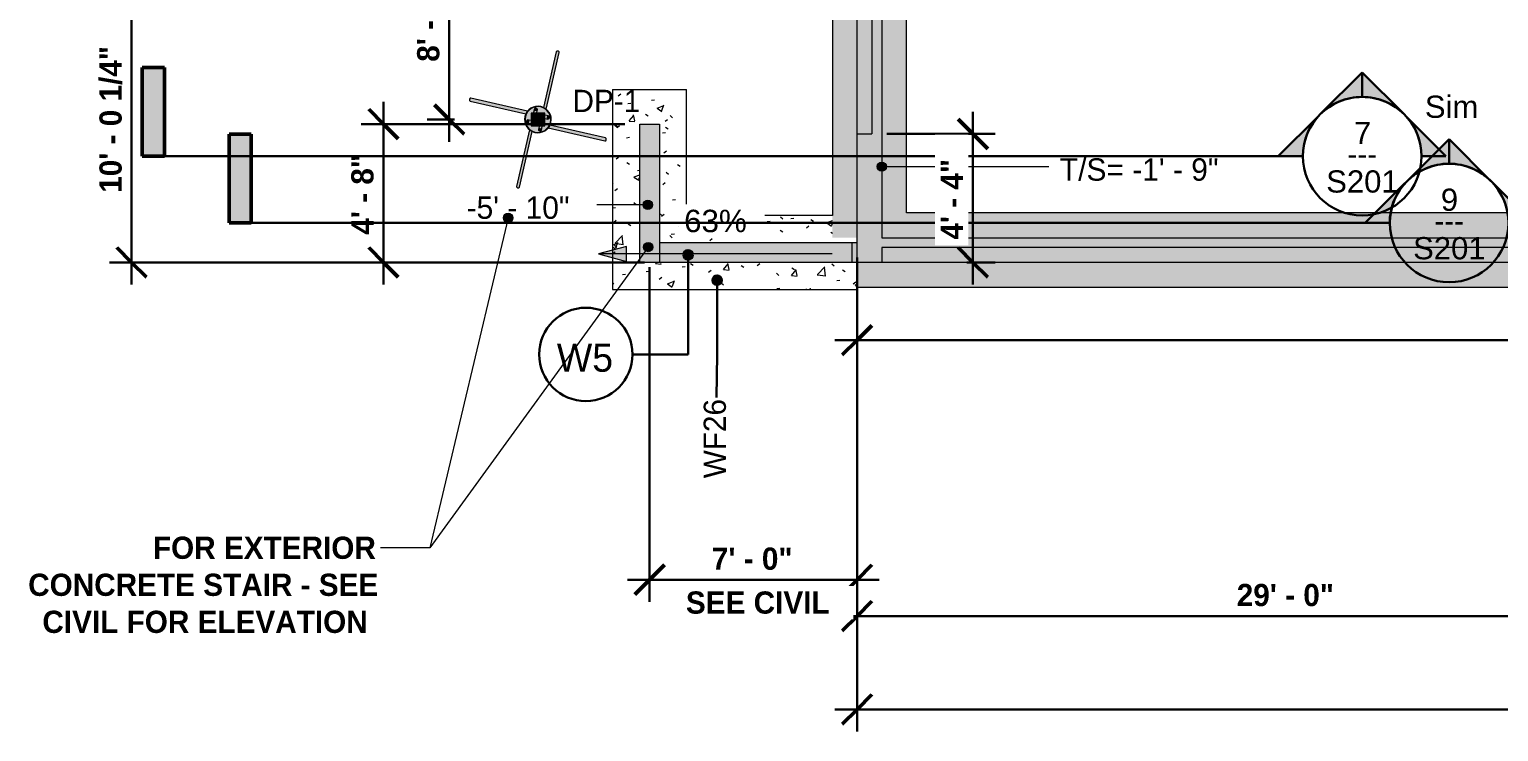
# Model space of a CAD drawing. Header units: inches. Extents: x -4164 to -1564, y 141 to 12367.
# Drawn here: x -4164 to -3570, y 9701 to 9986 of the extents above; entities that cross this region are included whole.
import ezdxf

# ---------------------------------------------------------------- set-up
doc = ezdxf.new("R2010")
doc.units = ezdxf.units.IN
doc.header["$MEASUREMENT"] = 0
for name, color, linetype, lineweight in [('A-ANNO-DIMS', 211, 'Continuous', 9), ('A-ANNO-DIMS-96', 211, 'Continuous', 9), ('A-WALL', 113, 'Continuous', 13), ('A-WALL-IDEN', 211, 'Continuous', 30), ('G-ANNO-DIMS', 111, 'Continuous', 9), ('G-ANNO-SYMB', 111, 'Continuous', 30), ('G-ANNO-TEXT', 231, 'Continuous', 9), ('S-FNDN', 32, 'Continuous', 13), ('S-FNDN-IDEN', 2, 'Continuous', 30)]:
    doc.layers.add(name, color=color, linetype=linetype, lineweight=lineweight)
doc.styles.add('Arial_3', font='arial.ttf', dxfattribs={"height": 9})
doc.styles.add('Arial_4', font='arial.ttf', dxfattribs={"height": 9.070866})
doc.styles.add('Century Gothic', font='', dxfattribs={"height": 9})
doc.styles.add('Century Gothic_1', font='', dxfattribs={"height": 9.070866})
doc.styles.add('Century Gothic_2', font='', dxfattribs={"height": 11.338583})
doc.styles.add('Century Gothic_B', font='', dxfattribs={"height": 9})
doc.styles.get('Century Gothic').set_extended_font_data('Century Gothic')
doc.styles.get('Century Gothic_1').set_extended_font_data('Century Gothic')
doc.styles.get('Century Gothic_2').set_extended_font_data('Century Gothic')
doc.styles.get('Century Gothic_B').set_extended_font_data('Century Gothic', bold=True)
doc.dimstyles.new('OD__1_16__Tol__', dxfattribs={"dimscale": 12, "dimtxt": 9.397514, "dimasz": 1, "dimexe": 0.75, "dimexo": 0.5, "dimgap": 0.125, "dimtad": 1, "dimdec": 4, "dimrnd": 0.0625, "dimzin": 3, "dimdsep": 46, "dimlunit": 4, "dimtxsty": 'Century Gothic_B', "dimblk1": 'OBLIQUE', "dimblk2": 'OBLIQUE', "dimsah": 1, "dimcen": 0.09, "dimdle": 0.75, "dimazin": 0, "dimtfac": 1, "dimtdec": 4, "dimtix": 1, "dimtmove": 0, "dimatfit": 3, "dimfxl": 1, "dimtvp": 1, "dimtfill": 1, "dimfrac": 2, "dimtolj": 1, "dimtzin": 0, "dimlwd": 30, "dimlwe": 30, "dimarcsym": 2})
doc.dimstyles.new('OD__1_4__Tol__', dxfattribs={"dimscale": 12, "dimtxt": 9.397514, "dimasz": 1, "dimexe": 0.75, "dimexo": 0.5, "dimgap": 0.125, "dimtad": 1, "dimrnd": 0.25, "dimzin": 1, "dimdsep": 46, "dimlunit": 4, "dimtxsty": 'Century Gothic_B', "dimblk1": 'OBLIQUE', "dimblk2": 'OBLIQUE', "dimsah": 1, "dimcen": 0.09, "dimdle": 0.75, "dimazin": 0, "dimtfac": 1, "dimtdec": 4, "dimtix": 1, "dimtmove": 0, "dimatfit": 3, "dimfxl": 1, "dimtvp": 1, "dimtfill": 1, "dimfrac": 2, "dimtolj": 1, "dimtzin": 0, "dimlwd": 30, "dimlwe": 30, "dimarcsym": 2})
pattern_1 = [(50, (0, 0), (27.5427, -2.40992), [2.88, -31.68]), (355, (0, 0), (-5.327844, 28.884266), [2.304, -25.344]), (100.451, (2.295, -0.2), (22.215316, 26.47393), [2.448, -26.924]), (46.184, (0, 7.68), (40.98187, -6.35642), [4.32, -47.52]), (96.636, (3.415, 7.15), (35.89075, 37.40619), [3.671, -40.386]), (351.184, (0, 7.68), (35.89097, 37.40622), [3.456, -38.016]), (21, (3.84, 5.76), (22.921036, -15.46073), [2.88, -31.68]), (326, (3.84, 5.76), (9.34353, 27.84574), [2.304, -25.344]), (71.451, (5.75, 4.472), (32.26477, 12.38442), [2.448, -26.924]), (37.5, (0, 0), (0.466855, 12.782707), [1.267, -23.77, 1.267, -24.461, -25.44]), (37.5, (0, 0), (0.466855, 12.782707), [-50.765, 1.267, -24.173]), (7.5, (0, 0), (10.10159, 15.14509), [1.267, -13.402, 1.267, -23.194, -9.696]), (7.5, (0, 0), (10.10159, 15.14509), [-39.13, 1.267, -8.429]), (327.5, (-8.563, 0), (20.499161, -0.86578), [1.267, -8.333, 1.267, -28.685, -39.744]), (327.5, (-8.563, 0), (20.499161, -0.86578), [-39.552, 1.267, -38.477]), (317.5, (-12.403, 0), (22.39478, 3.844288), [1.267, -11.213, 1.267, -18.624, -28.224]), (317.5, (-12.403, 0), (22.39478, 3.844288), [-32.371, 1.267, -26.957])]

# ---------------------------------------------------------------- blocks, each defined once
blk = doc.blocks.new('316600 - Special Foundations - Diamond Pier - Generic - 316600 - Special Foundations - Diamond Pier - Generic-V31-FOUNDATION PLAN')
at = {"layer": 'S-FNDN', "lineweight": 9}
h = blk.add_hatch(color=9, dxfattribs=at)
h.paths.add_polyline_path([(0.2, -4.04), (0.34, -3.82), (0.6, -3.7), (0.92, -3.71), (1.09, -2.99), (0.75, -3.05), (0.48, -3.22), (0.34, -3.45), (0.23, -3.92)], flags=0)
h.paths.add_polyline_path([(2.83, 4.55), (8.18, 27.69), (7.84, 27.69), (7.6, 27.58), (7.46, 27.36), (2.28, 4.86), (2.72, 4.61)], flags=0)
h = blk.add_hatch(color=9, dxfattribs=at)
h.paths.add_polyline_path([(1.42, -4.32), (1.63, -3.32), (1.52, -3.12), (1.4, -3.04), (1.09, -2.99), (0.92, -3.71), (1.21, -3.84), (1.39, -4.07), (1.43, -4.19)], flags=0)
h.paths.add_polyline_path([(3.39, 4.19), (8.69, 27.21), (8.58, 27.45), (8.33, 27.64), (8.18, 27.69), (2.83, 4.55), (3.38, 4.2)], flags=0)
h = blk.add_hatch(color=9, dxfattribs=at)
h.paths.add_polyline_path([(3.71, 0.92), (3.84, 1.21), (4.07, 1.39), (4.32, 1.42), (3.3, 1.63), (3.18, 1.59), (3.04, 1.42), (2.99, 1.25), (3.01, 1.08), (3.69, 0.93)], flags=0)
h.paths.add_polyline_path([(-4.57, 2.84), (-4.15, 3.38), (-27.21, 8.69), (-27.45, 8.58), (-27.64, 8.33), (-27.69, 8.18), (-4.71, 2.87)], flags=0)
h = blk.add_hatch(color=9, dxfattribs=at)
h.paths.add_polyline_path([(4.04, 0.2), (3.82, 0.34), (3.7, 0.6), (3.71, 0.92), (2.99, 1.09), (3.06, 0.75), (3.22, 0.48), (3.45, 0.34), (3.95, 0.22)], flags=0)
h.paths.add_polyline_path([(-4.87, 2.26), (-4.65, 2.73), (-4.57, 2.84), (-27.69, 8.18), (-27.69, 7.84), (-27.58, 7.6), (-27.36, 7.46), (-5.08, 2.31)], flags=0)
h = blk.add_hatch(color=9, dxfattribs=at)
h.paths.add_polyline_path([(-8.18, -27.69), (-2.83, -4.55), (-3.39, -4.19), (-8.69, -27.21), (-8.58, -27.45), (-8.33, -27.64)], flags=0)
h.paths.add_polyline_path([(-1.09, 2.99), (-0.92, 3.71), (-1.21, 3.84), (-1.39, 4.07), (-1.42, 4.32), (-1.63, 3.32), (-1.52, 3.12), (-1.4, 3.04), (-1.18, 2.99)], flags=0)
h = blk.add_hatch(color=9, dxfattribs=at)
h.paths.add_polyline_path([(-8.02, -27.71), (-7.72, -27.65), (-7.51, -27.48), (-7.43, -27.21), (-2.28, -4.86), (-2.83, -4.55), (-8.18, -27.69)], flags=0)
h.paths.add_polyline_path([(-1.09, 2.99), (-0.75, 3.05), (-0.48, 3.22), (-0.34, 3.45), (-0.25, 3.92), (-0.46, 3.75), (-0.76, 3.69), (-0.92, 3.71), (-1.07, 3.05)], flags=0)
for points in [[(-0.46, -5.39), (1.21, -5.25), (2.53, -4.78), (3.86, -3.76), (4.76, -2.52), (5.23, -1.21), (5.06, -1.21), (4.47, -2.65), (3.51, -3.82), (2.44, -4.61), (0.92, -5.11), (-0.46, -5.19), (-1.88, -4.86), (-3.27, -4.04), (-4.21, -3.07), (-4.91, -1.76), (-5.2, -0.25), (-5.08, 1.17), (-5.27, 1.21), (-5.38, -0.43), (-5.09, -1.84), (-4.32, -3.24), (-3.18, -4.36), (-1.88, -5.06), (-0.46, -5.39)], [(5.27, -1.22), (5.38, 0.43), (5.09, 1.84), (4.32, 3.24), (3.18, 4.36), (1.88, 5.06), (0.34, 5.38), (-1.21, 5.25), (-2.53, 4.78), (-3.77, 3.87), (-4.76, 2.52), (-5.23, 1.21), (-5.06, 1.21), (-4.47, 2.65), (-3.64, 3.73), (-2.44, 4.61), (-0.92, 5.11), (0.46, 5.19), (1.88, 4.86), (3.27, 4.04), (4.21, 3.07), (4.91, 1.76), (5.2, 0.3), (5.08, -1.17), (5.23, -1.21)], [(1.79, -2.62), (2.77, -2.59), (2.77, 2.62), (-2.77, 2.59), (-2.77, -2.62), (1.78, -2.62)], [(-0.76, 3.69), (-0.46, 3.75), (-0.25, 3.94), (-0.2, 4.04), (-0.25, 4.32), (-0.34, 4.43), (-0.62, 4.61), (-0.95, 4.65), (-1.21, 4.57), (-1.37, 4.43), (-1.42, 4.17), (-1.32, 3.95), (-0.96, 3.73), (-0.77, 3.69)], [(4.16, 0.2), (4.41, 0.31), (4.51, 0.42), (4.66, 0.82), (4.64, 0.97), (4.61, 1.17), (4.43, 1.37), (4.32, 1.42), (4.02, 1.37), (3.92, 1.28), (3.75, 1.01), (3.7, 0.69), (3.81, 0.36), (3.88, 0.3), (4.1, 0.2)], [(-4.19, -1.43), (-3.95, -1.32), (-3.75, -1.03), (-3.69, -0.76), (-3.75, -0.46), (-3.97, -0.23), (-4.04, -0.2), (-4.32, -0.25), (-4.43, -0.34), (-4.61, -0.62), (-4.65, -0.92), (-4.61, -1.17), (-4.38, -1.39), (-4.21, -1.43)], [(0.87, -4.66), (1.21, -4.57), (1.39, -4.38), (1.42, -4.32), (1.38, -4.04), (1.28, -3.92), (0.96, -3.73), (0.76, -3.69), (0.46, -3.75), (0.25, -3.94), (0.2, -4.04), (0.25, -4.32), (0.42, -4.51), (0.84, -4.66)]]:
    blk.add_hatch(color=9, dxfattribs=at).paths.add_polyline_path(points, flags=0)
h = blk.add_hatch(color=9, dxfattribs=at)
h.paths.add_polyline_path([(-0.44, -5.19), (1.07, -5.09), (2.44, -4.61), (3.67, -3.69), (4.58, -2.46), (5.08, -1.17), (2.77, -0.64), (2.77, -2.62), (-2.77, -2.62), (-2.77, 0.64), (-5.08, 1.17), (-5.2, -0.34), (-4.91, -1.76), (-4.19, -3.09), (-3.07, -4.19), (-1.88, -4.86), (-0.46, -5.19)], flags=0)
h.paths.add_polyline_path([(0.87, -4.66), (0.6, -4.6), (0.34, -4.44), (0.23, -4.29), (0.23, -3.92), (0.39, -3.32), (0.6, -3.12), (0.92, -3.01), (1.25, -3), (1.52, -3.12), (1.63, -3.32), (1.58, -3.63), (1.37, -4.43), (1.17, -4.61), (0.89, -4.66)], flags=0)
h.paths.add_polyline_path([(-3.3, -1.63), (-3.63, -1.58), (-4.43, -1.37), (-4.61, -1.17), (-4.65, -0.79), (-4.59, -0.55), (-4.32, -0.25), (-4.29, -0.23), (-3.92, -0.23), (-3.32, -0.39), (-3.12, -0.6), (-3.02, -0.92), (-2.99, -1.25), (-3.09, -1.52), (-3.22, -1.61), (-3.3, -1.63)], flags=0)
h = blk.add_hatch(color=9, dxfattribs=at)
h.paths.add_polyline_path([(5.08, -1.17), (5.2, 0.3), (4.91, 1.76), (4.19, 3.09), (3.07, 4.19), (1.88, 4.86), (0.34, 5.19), (-1.07, 5.09), (-2.48, 4.58), (-3.71, 3.63), (-4.57, 2.48), (-5.08, 1.17), (-2.77, 0.64), (-2.77, 2.62), (2.77, 2.62), (2.77, -0.64), (4.73, -1.09)], flags=0)
h.paths.add_polyline_path([(4.16, 0.2), (3.82, 0.25), (3.32, 0.39), (3.12, 0.6), (3.02, 0.92), (2.99, 1.25), (3.09, 1.52), (3.22, 1.61), (3.3, 1.63), (3.63, 1.58), (4.43, 1.37), (4.61, 1.17), (4.66, 0.82), (4.64, 0.71), (4.43, 0.33), (4.29, 0.23), (4.19, 0.21)], flags=0)
h.paths.add_polyline_path([(-1.09, 2.99), (-1.4, 3.04), (-1.59, 3.21), (-1.62, 3.44), (-1.58, 3.63), (-1.37, 4.43), (-1.17, 4.61), (-0.84, 4.66), (-0.55, 4.59), (-0.25, 4.32), (-0.23, 4.29), (-0.23, 3.92), (-0.39, 3.32), (-0.6, 3.12), (-0.92, 3.01), (-1.08, 2.99)], flags=0)
h = blk.add_hatch(color=9, dxfattribs=at)
h.paths.add_polyline_path([(27.21, -8.69), (27.45, -8.58), (27.64, -8.33), (27.69, -8.18), (4.57, -2.84), (4.15, -3.38), (27.08, -8.68)], flags=0)
h.paths.add_polyline_path([(-3.3, -1.63), (-3.18, -1.59), (-3.04, -1.42), (-2.99, -1.25), (-3.01, -1.08), (-3.71, -0.92), (-3.84, -1.21), (-4.07, -1.39), (-4.32, -1.42), (-3.43, -1.63)], flags=0)
h = blk.add_hatch(color=9, dxfattribs=at)
h.paths.add_polyline_path([(27.69, -8.18), (27.69, -7.84), (27.58, -7.6), (27.36, -7.46), (4.86, -2.28), (4.65, -2.73), (4.57, -2.84), (6.8, -3.35)], flags=0)
h.paths.add_polyline_path([(-2.99, -1.09), (-3.06, -0.75), (-3.22, -0.48), (-3.45, -0.34), (-3.92, -0.25), (-3.75, -0.46), (-3.69, -0.76), (-3.71, -0.92), (-2.99, -1.09)], flags=0)
at = {"layer": 'S-FNDN', "color": 7}
for p, q in [((7.46, 27.36), (2.26, 4.87)), ((3.39, 4.19), (8.68, 27.08)), ((-27.36, 7.46), (-4.87, 2.26)), ((-4.15, 3.38), (-27.08, 8.68)), ((2.77, 2.62), (-2.77, 2.62)), ((-2.77, 2.62), (-2.77, -2.62)), ((-1.42, 4.32), (-1.77, 2.8)), ((-0.47, 2.87), (-0.2, 4.04)), ((2.77, -2.62), (2.77, 2.62)), ((4.32, 1.42), (2.77, 1.78)), ((2.88, 0.47), (4.04, 0.2)), ((-3.39, -4.19), (-8.68, -27.08)), ((-7.46, -27.36), (-2.26, -4.87)), ((-4.32, -1.42), (-2.77, -1.78)), ((-2.88, -0.47), (-4.04, -0.2)), ((-2.77, -2.62), (2.77, -2.62)), ((0.47, -2.87), (0.2, -4.04)), ((1.42, -4.32), (1.77, -2.8)), ((4.15, -3.38), (27.08, -8.68)), ((27.36, -7.46), (4.87, -2.26))]:
    blk.add_line(p, q, dxfattribs=at)
for radius, start, end in [(5.41, 166.9807, 346.9807), (5.41, 346.9807, 166.9807), (5.21, 166.9807, 346.9807), (5.21, 346.9807, 166.9807)]:
    blk.add_arc((0, 0), radius, start, end, dxfattribs=at)
for centre, major_axis, start_param, end_param in [((8.07, 27.22), (-0.609, 0.141), 4.712389, 6.283185), ((8.07, 27.22), (-0.609, 0.141), 3.141593, 4.712389), ((-27.22, 8.07), (0.141, 0.609), 1.570796, 3.141593), ((-27.22, 8.07), (0.141, 0.609), 0, 1.570796), ((-0.81, 4.18), (-0.609, 0.141), 4.712389, 7.853982), ((-0.81, 4.18), (-0.609, 0.141), 1.570796, 4.712389), ((4.18, 0.81), (0.141, 0.609), 1.570796, 4.712389), ((4.18, 0.81), (0.141, 0.609), 4.712389, 7.853982), ((-4.18, -0.81), (0.141, 0.609), 1.570796, 4.712389), ((-4.18, -0.81), (0.141, 0.609), 4.712389, 7.853982), ((0.81, -4.18), (-0.609, 0.141), 4.712389, 7.853982), ((0.81, -4.18), (-0.609, 0.141), 1.570796, 4.712389), ((27.22, -8.07), (0.141, 0.609), 3.141593, 4.712389), ((27.22, -8.07), (0.141, 0.609), 4.712389, 6.283185), ((-8.07, -27.22), (-0.609, 0.141), 0, 1.570796), ((-8.07, -27.22), (-0.609, 0.141), 1.570796, 3.141593)]:
    blk.add_ellipse(centre, major_axis=major_axis, ratio=0.764544, start_param=start_param, end_param=end_param, dxfattribs=at)
blk = doc.blocks.new('DIMBLOCK8-FOUNDATION PLAN')
at = {"layer": 'A-ANNO-DIMS-96', "lineweight": 50}
for p, q in [((-3994.42, 10052.81), (-4000.42, 10058.81)), ((-3994.42, 10052.81), (-3988.42, 10046.81)), ((-3994.42, 9949.06), (-4000.42, 9955.06)), ((-3994.42, 9949.06), (-3988.42, 9943.06))]:
    blk.add_line(p, q, dxfattribs=at)
at = {"layer": 'A-ANNO-DIMS-96', "lineweight": 30}
for p, q in [((-3996.43, 10052.81), (-3985.42, 10052.81)), ((-3994.42, 10052.81), (-3996.43, 10052.81)), ((-3994.42, 9940.06), (-3994.42, 10052.81)), ((-3992.26, 9949.06), (-4003.42, 9949.06)), ((-3994.42, 9949.06), (-3992.26, 9949.06))]:
    blk.add_line(p, q, dxfattribs=at)
at = {"layer": 'A-ANNO-DIMS-96', "color": 0, "lineweight": 30, "insert": (-4007.45, 9972.45), "char_height": 9, "width": 68.3781, "attachment_point": 1, "rotation": 90, "line_spacing_factor": 0.984502, "style": 'Century Gothic_B', "bg_fill": 3, "box_fill_scale": 1.25, "bg_fill_color": 256, "bg_fill_true_color": 13158600, "bg_fill_transparency": 0}
blk.add_mtext('8\' - 7 3/4"', dxfattribs=at)
blk = doc.blocks.new('_Oblique')
at = {"color": 0, "linetype": 'ByBlock', "lineweight": -2}
blk.add_line((-0.5, -0.5), (0.5, 0.5), dxfattribs=at)
blk = doc.blocks.new('DIMBLOCK56-FOUNDATION PLAN')
at = {"layer": 'A-ANNO-DIMS-96', "lineweight": 30}
for p, q in [((-3829.32, 9893.19), (-3829.32, 9701.13)), ((-3829.32, 9710.13), (-3829.32, 9893.19)), ((-1943.32, 9885.19), (-1943.32, 9701.13)), ((-1943.32, 9710.13), (-1943.32, 9885.19)), ((-3838.32, 9710.13), (-1934.32, 9710.13))]:
    blk.add_line(p, q, dxfattribs=at)
at = {"layer": 'A-ANNO-DIMS-96', "lineweight": 50}
for p, q in [((-3829.32, 9710.13), (-3823.32, 9716.13)), ((-1943.32, 9710.13), (-1937.32, 9716.13)), ((-3829.32, 9710.13), (-3835.32, 9704.13)), ((-1943.32, 9710.13), (-1949.32, 9704.13))]:
    blk.add_line(p, q, dxfattribs=at)
at = {"layer": 'A-ANNO-DIMS-96', "color": 0, "lineweight": 30, "insert": (-2910.12, 9723.16), "char_height": 9, "width": 57.1011, "attachment_point": 1, "line_spacing_factor": 0.984502, "style": 'Century Gothic_B', "bg_fill": 3, "box_fill_scale": 1.25, "bg_fill_color": 256, "bg_fill_true_color": 13158600, "bg_fill_transparency": 0}
blk.add_mtext('157\' - 2"', dxfattribs=at)
blk = doc.blocks.new('DIMBLOCK58-FOUNDATION PLAN')
at = {"layer": 'A-ANNO-DIMS-96', "lineweight": 30}
for p, q in [((-3829.32, 9893.19), (-3829.32, 9738.92)), ((-3829.32, 9747.92), (-3829.32, 9893.19)), ((-3481.32, 9766.61), (-3481.32, 9738.92)), ((-3481.32, 9747.92), (-3481.32, 9766.61)), ((-3838.32, 9747.92), (-3481.32, 9747.92))]:
    blk.add_line(p, q, dxfattribs=at)
at = {"layer": 'A-ANNO-DIMS-96', "lineweight": 50}
for p, q in [((-3829.32, 9747.92), (-3823.32, 9753.92)), ((-3481.32, 9747.92), (-3475.32, 9753.92)), ((-3829.32, 9747.92), (-3835.32, 9741.92)), ((-3481.32, 9747.92), (-3487.32, 9741.92))]:
    blk.add_line(p, q, dxfattribs=at)
at = {"layer": 'A-ANNO-DIMS-96', "color": 0, "lineweight": 30, "insert": (-3675.61, 9760.96), "char_height": 9, "width": 48.6881, "attachment_point": 1, "line_spacing_factor": 0.984502, "style": 'Century Gothic_B', "bg_fill": 3, "box_fill_scale": 1.25, "bg_fill_color": 256, "bg_fill_true_color": 13158600, "bg_fill_transparency": 0}
blk.add_mtext('29\' - 0"', dxfattribs=at)
blk = doc.blocks.new('DIMBLOCK73-FOUNDATION PLAN')
at = {"layer": 'A-ANNO-DIMS-96', "lineweight": 50}
for p, q in [((-4123.02, 10011.56), (-4129.02, 10017.56)), ((-4123.02, 10011.56), (-4117.02, 10005.56)), ((-4123.02, 9891.19), (-4129.02, 9897.19)), ((-4123.02, 9891.19), (-4117.02, 9885.19))]:
    blk.add_line(p, q, dxfattribs=at)
at = {"layer": 'A-ANNO-DIMS-96', "lineweight": 30}
for p, q in [((-3835.32, 10011.56), (-4132.02, 10011.56)), ((-4123.02, 10011.56), (-4123.02, 9882.19)), ((-4123.02, 10011.56), (-3835.32, 10011.56)), ((-3915.32, 9891.19), (-4132.02, 9891.19)), ((-4123.02, 9891.19), (-3915.32, 9891.19))]:
    blk.add_line(p, q, dxfattribs=at)
at = {"layer": 'A-ANNO-DIMS-96', "color": 0, "lineweight": 30, "insert": (-4136.06, 9919.38), "char_height": 9, "width": 76.7911, "attachment_point": 1, "rotation": 90, "line_spacing_factor": 0.984502, "style": 'Century Gothic_B', "bg_fill": 3, "box_fill_scale": 1.25, "bg_fill_color": 256, "bg_fill_true_color": 13158600, "bg_fill_transparency": 0}
blk.add_mtext('10\' - 0 1/4"', dxfattribs=at)
blk = doc.blocks.new('DIMBLOCK74-FOUNDATION PLAN')
at = {"layer": 'A-ANNO-DIMS-96', "lineweight": 30}
for p, q in [((-3829.32, 9893.19), (-3829.32, 9850.69)), ((-3829.32, 9859.69), (-3829.32, 9893.19)), ((-1943.32, 9885.19), (-1943.32, 9850.69)), ((-1943.32, 9859.69), (-1943.32, 9885.19)), ((-3838.32, 9859.69), (-1934.32, 9859.69))]:
    blk.add_line(p, q, dxfattribs=at)
at = {"layer": 'A-ANNO-DIMS-96', "lineweight": 50}
for p, q in [((-3829.32, 9859.69), (-3823.32, 9865.69)), ((-1943.32, 9859.69), (-1937.32, 9865.69)), ((-3829.32, 9859.69), (-3835.32, 9853.69)), ((-1943.32, 9859.69), (-1949.32, 9853.69))]:
    blk.add_line(p, q, dxfattribs=at)
at = {"layer": 'A-ANNO-DIMS-96', "color": 0, "lineweight": 30, "insert": (-2910.12, 9872.73), "char_height": 9, "width": 57.1011, "attachment_point": 1, "line_spacing_factor": 0.984502, "style": 'Century Gothic_B', "bg_fill": 3, "box_fill_scale": 1.25, "bg_fill_color": 256, "bg_fill_true_color": 13158600, "bg_fill_transparency": 0}
blk.add_mtext('157\' - 2"', dxfattribs=at)
blk = doc.blocks.new('DIMBLOCK77-FOUNDATION PLAN')
at = {"layer": 'A-ANNO-DIMS-96', "lineweight": 50}
for p, q in [((-4021.06, 9947.19), (-4027.06, 9953.19)), ((-4021.06, 9947.19), (-4015.06, 9941.19)), ((-4021.06, 9891.19), (-4027.06, 9897.19)), ((-4021.06, 9891.19), (-4015.06, 9885.19))]:
    blk.add_line(p, q, dxfattribs=at)
at = {"layer": 'A-ANNO-DIMS-96', "lineweight": 30}
for p, q in [((-4021.06, 9956.19), (-4021.06, 9882.19)), ((-3923.32, 9947.19), (-4030.06, 9947.19)), ((-4021.06, 9947.19), (-3923.32, 9947.19)), ((-3919.32, 9891.19), (-4030.06, 9891.19)), ((-4021.06, 9891.19), (-3919.32, 9891.19))]:
    blk.add_line(p, q, dxfattribs=at)
at = {"layer": 'A-ANNO-DIMS-96', "color": 0, "lineweight": 30, "insert": (-4034.1, 9902.41), "char_height": 9, "width": 40.2751, "attachment_point": 1, "rotation": 90, "line_spacing_factor": 0.984502, "style": 'Century Gothic_B', "bg_fill": 3, "box_fill_scale": 1.25, "bg_fill_color": 256, "bg_fill_true_color": 13158600, "bg_fill_transparency": 0}
blk.add_mtext('4\' - 8"', dxfattribs=at)
blk = doc.blocks.new('Wall Type - Familia4-287244-FOUNDATION PLAN')
at = {"layer": 'A-WALL-IDEN'}
blk.add_circle((0, 0), 0.1969, dxfattribs=at)
blk = doc.blocks.new('DIMBLOCK78-FOUNDATION PLAN')
at = {"layer": 'A-ANNO-DIMS-96', "lineweight": 30}
for p, q in [((-3913.32, 9889.19), (-3913.32, 9753.64)), ((-3913.32, 9762.64), (-3913.32, 9889.19)), ((-3829.32, 9889.19), (-3829.32, 9753.64)), ((-3829.32, 9762.64), (-3829.32, 9889.19)), ((-3922.32, 9762.64), (-3820.32, 9762.64))]:
    blk.add_line(p, q, dxfattribs=at)
at = {"layer": 'A-ANNO-DIMS-96', "lineweight": 50}
for p, q in [((-3913.32, 9762.64), (-3907.32, 9768.64)), ((-3829.32, 9762.64), (-3823.32, 9768.64)), ((-3913.32, 9762.64), (-3919.32, 9756.64)), ((-3829.32, 9762.64), (-3835.32, 9756.64))]:
    blk.add_line(p, q, dxfattribs=at)
at = {"layer": 'A-ANNO-DIMS-96', "color": 0, "lineweight": 30, "char_height": 9, "attachment_point": 1, "line_spacing_factor": 0.984502, "style": 'Century Gothic_B', "bg_fill": 3, "box_fill_scale": 1.25, "bg_fill_color": 256, "bg_fill_true_color": 13158600, "bg_fill_transparency": 0}
for s, insert, width in [('7\' - 0"', (-3888.11, 9775.68), 40.2751), ('SEE CIVIL', (-3898.62, 9757.91), 65.5141)]:
    blk.add_mtext(s, dxfattribs=dict(at, insert=insert, width=width))
blk = doc.blocks.new('Section - 3_32_ x 3_8_-1738294-FOUNDATION PLAN')
at = {"layer": 'G-ANNO-SYMB', "lineweight": 9}
blk.add_hatch(color=256, dxfattribs=at).paths.add_polyline_path([(0, 0.375), (0, 0), (-0.09375, 0), (-0.09375, 0.375)], flags=0)
at = {"layer": 'G-ANNO-SYMB', "lineweight": 50}
for p, q in [((0, 0.375), (-0.09375, 0.375)), ((-0.09375, 0.375), (-0.09375, 0)), ((0, 0), (0, 0.375)), ((-0.09375, 0), (0, 0))]:
    blk.add_line(p, q, dxfattribs=at)
blk = doc.blocks.new('Section - Section Head - Filled-1738293-FOUNDATION PLAN')
at = {"layer": 'G-ANNO-SYMB', "lineweight": 9}
h = blk.add_hatch(color=256, dxfattribs=at)
edge = h.paths.add_edge_path(flags=0)
edge.add_line((-0.4268, 0.1768), (-0.25, 0.3536))
edge.add_line((-0.25, 0.3536), (-0.25, 0.25))
edge.add_arc((-0.25, 0), 0.25, 90, 135)
h = blk.add_hatch(color=256, dxfattribs=at)
edge = h.paths.add_edge_path(flags=0)
edge.add_arc((-0.25, 0), 0.25, 45, 90)
edge.add_line((-0.25, 0.25), (-0.25, 0.3536))
edge.add_line((-0.25, 0.3536), (-0.0732, 0.1768))
h = blk.add_hatch(color=256, dxfattribs=at)
edge = h.paths.add_edge_path(flags=0)
edge.add_arc((-0.25, 0), 0.2503, 137.9216, 180)
edge.add_line((-0.5003, 0), (-0.6036, 0))
edge.add_line((-0.6036, 0), (-0.4358, 0.1678))
h = blk.add_hatch(color=256, dxfattribs=at)
edge = h.paths.add_edge_path(flags=0)
edge.add_line((-0.0642, 0.1678), (0.1036, 0))
edge.add_line((0.1036, 0), (0.0003, 0))
edge.add_arc((-0.25, 0), 0.2503, 0, 42.0784)
at = {"layer": 'G-ANNO-SYMB'}
for p, q in [((-0.25, 0.3536), (-0.4268, 0.1768)), ((-0.25, 0.25), (-0.25, 0.3536)), ((-0.0732, 0.1768), (-0.25, 0.3536)), ((-0.25, 0.3536), (-0.25, 0.25)), ((-0.4358, 0.1678), (-0.6036, 0)), ((0.1036, 0), (-0.0642, 0.1678)), ((-0.6036, 0), (-0.5003, 0)), ((0.0003, 0), (0.1036, 0))]:
    blk.add_line(p, q, dxfattribs=at)
for centre, radius, start, end in [((-0.2503, 0), 0.25, 360, 180), ((-0.25, 0), 0.25, 90, 135), ((-0.25, 0), 0.25, 45, 90), ((-0.25, 0), 0.2503, 137.9216, 180), ((-0.25, 0), 0.2503, 0, 42.0784), ((-0.2503, 0), 0.25, 180, 360)]:
    blk.add_arc(centre, radius, start, end, dxfattribs=at)
blk = doc.blocks.new('DIMBLOCK92-FOUNDATION PLAN')
at = {"layer": 'A-ANNO-DIMS-96', "lineweight": 30}
for p, q in [((-3782.44, 9882.19), (-3782.44, 9952.19)), ((-3817.32, 9943.19), (-3773.44, 9943.19)), ((-3782.44, 9943.19), (-3817.32, 9943.19)), ((-3784.93, 9891.19), (-3773.44, 9891.19)), ((-3782.44, 9891.19), (-3784.93, 9891.19))]:
    blk.add_line(p, q, dxfattribs=at)
at = {"layer": 'A-ANNO-DIMS-96', "lineweight": 50}
for p, q in [((-3782.44, 9943.19), (-3788.44, 9949.19)), ((-3782.44, 9943.19), (-3776.44, 9937.19)), ((-3782.44, 9891.19), (-3788.44, 9897.19)), ((-3782.44, 9891.19), (-3776.44, 9885.19))]:
    blk.add_line(p, q, dxfattribs=at)
at = {"layer": 'A-ANNO-DIMS-96', "color": 0, "lineweight": 30, "insert": (-3795.48, 9900.41), "char_height": 9, "width": 40.2751, "attachment_point": 1, "rotation": 90, "line_spacing_factor": 0.984502, "style": 'Century Gothic_B', "bg_fill": 3, "box_fill_scale": 1.25, "bg_fill_color": 256, "bg_fill_true_color": 13158600, "bg_fill_transparency": 0}
blk.add_mtext('4\' - 4"', dxfattribs=at)

msp = doc.modelspace()

# ---------------------------------------------------------------- hatches: boundary and pattern name
at = {"layer": 'A-WALL'}
for points in [[(-3917.32374, 9891.1894), (-3909.32374, 9891.1894), (-3909.32374, 9947.1894), (-3917.32374, 9947.1894), (-3917.32374, 9937.97906)], [(-3839.32374, 9891.1894), (-3831.31942, 9891.1894), (-3831.31942, 9899.1894), (-3909.32374, 9899.1894), (-3909.32374, 9891.1894)], [(-3831.31942, 9891.1894), (-3829.32374, 9891.1894), (-3829.32374, 9899.1894), (-3831.31942, 9899.1894)]]:
    msp.add_hatch(color=256, dxfattribs=at).paths.add_polyline_path(points, flags=0)
at = {"layer": 'G-ANNO-DIMS'}
h = msp.add_hatch(color=256, dxfattribs=at)
edge = h.paths.add_edge_path(flags=0)
edge.add_arc((-3819.32374, 9929.96788), 1.875, 0, 360)
at = {"layer": 'S-FNDN', "lineweight": 9}
h = msp.add_hatch(dxfattribs=at)
h.set_pattern_fill('FP_6', color=256, style=0, pattern_type=2)
h.set_pattern_definition(pattern_1)
h.paths.add_polyline_path([(-3829.32374, 9901.1894), (-3829.32374, 11002.1144), (-3839.32374, 11002.1144), (-3839.32374, 9901.1894), (-3829.45592, 9901.1894)], flags=0)
h.paths.add_polyline_path([(-3819.32374, 9911.1894), (-3809.32374, 9911.1894), (-3809.32374, 11432.1894), (-3819.32374, 11432.1894), (-3819.32374, 9937.97906)], flags=0)
h.paths.add_polyline_path([(-3839.32374, 11032.1144), (-3833.32374, 11032.1144), (-3833.32374, 11415.9894), (-3839.32374, 11415.9894), (-3839.32374, 11067.40437)], flags=0)
h.paths.add_polyline_path([(-3818.82374, 11440.1894), (-3809.32374, 11440.1894), (-3809.32374, 11466.9894), (-3818.82374, 11466.9894), (-3818.82374, 11514.9894), (-3809.32374, 11514.9894), (-3809.32374, 11544.1894), (-3819.32374, 11544.1894), (-3819.32374, 11440.1894)], flags=0)
h.paths.add_polyline_path([(-3839.32374, 11445.9894), (-3829.32374, 11445.9894), (-3829.32374, 11556.1894), (-3839.32374, 11556.1894), (-3839.32374, 11544.1894)], flags=0)
at = {"layer": 'S-FNDN'}
for points in [[(-3829.32374, 9943.1894), (-3823.32374, 9943.1894), (-3823.32374, 10011.5599), (-3829.32374, 10011.5599)], [(-3829.32374, 9901.1894), (-3819.32374, 9901.1894), (-3819.32374, 10011.5599), (-3823.32374, 10011.5599), (-3823.32374, 9943.1894), (-3829.32374, 9943.1894), (-3829.32374, 9904.74872)], [(-1953.32374, 9891.1894), (-1953.32374, 9897.1894), (-2160.32374, 9897.1894), (-2160.32374, 9895.1894), (-2186.32374, 9895.1894), (-2186.32374, 9897.1894), (-2487.32374, 9897.1894), (-2487.32374, 9895.1894), (-2513.32374, 9895.1894), (-2513.32374, 9897.1894), (-2814.32374, 9897.1894), (-2814.32374, 9895.1894), (-2840.32374, 9895.1894), (-2840.32374, 9897.1894), (-3141.32374, 9897.1894), (-3141.32374, 9895.1894), (-3167.32374, 9895.1894), (-3167.32374, 9897.1894), (-3468.32374, 9897.1894), (-3468.32374, 9895.1894), (-3494.32374, 9895.1894), (-3494.32374, 9897.1894), (-3819.32374, 9897.1894), (-3819.32374, 9891.1894), (-1968.32374, 9891.1894)]]:
    msp.add_hatch(color=256, dxfattribs=at).paths.add_polyline_path(points, flags=0)
at = {"layer": 'S-FNDN', "lineweight": 9}
h = msp.add_hatch(dxfattribs=at)
h.set_pattern_fill('FP_6', color=256, style=0, pattern_type=2)
h.set_pattern_definition(pattern_1)
h.paths.add_polyline_path([(-3917.32374, 9880.1894), (-3898.32374, 9880.1894), (-3898.32374, 9891.1894), (-3917.32374, 9891.1894), (-3917.32374, 9947.1894), (-3909.32374, 9947.1894), (-3909.32374, 9899.1894), (-3898.32374, 9899.1894), (-3898.32374, 9961.1894), (-3928.32374, 9961.1894), (-3928.32374, 9880.1894)], flags=0)
h = msp.add_hatch(dxfattribs=at)
h.set_pattern_fill('FP_6', color=256, style=0, pattern_type=2)
h.set_pattern_definition(pattern_1)
h.paths.add_polyline_path([(-3839.32374, 9880.1894), (-3829.32374, 9880.1894), (-3829.32374, 9891.1894), (-3898.32374, 9891.1894), (-3898.32374, 9880.1894)], flags=0)
h.paths.add_polyline_path([(-3838.32374, 9899.1894), (-3829.32374, 9899.1894), (-3829.32374, 9901.1894), (-3839.32374, 9901.1894), (-3839.32374, 9910.1894), (-3898.32374, 9910.1894), (-3898.32374, 9899.1894), (-3838.37136, 9899.1894)], flags=0)
h = msp.add_hatch(dxfattribs=at)
h.set_pattern_fill('FP_6', color=256, style=0, pattern_type=2)
h.set_pattern_definition(pattern_1)
h.paths.add_polyline_path([(-1968.32374, 9881.1894), (-1968.32374, 9891.1894), (-3829.32374, 9891.1894), (-3829.32374, 9881.1894), (-2278.08415, 9881.1894)], flags=0)
h.paths.add_polyline_path([(-2694.32374, 9901.1894), (-1968.32374, 9901.1894), (-1968.32374, 9911.1894), (-3819.32374, 9911.1894), (-3819.32374, 9901.1894), (-2730.32374, 9901.1894)], flags=0)
at = {"layer": 'S-FNDN'}
h = msp.add_hatch(color=256, dxfattribs=at)
h.paths.add_polyline_path([(-3819.32374, 9891.1894), (-3819.32374, 9897.1894), (-3494.32374, 9897.1894), (-3494.32374, 9901.1894), (-3829.32374, 9901.1894), (-3829.32374, 9891.1894), (-3822.65707, 9891.1894)], flags=0)
h.paths.add_polyline_path([(-2278.08415, 9897.1894), (-2186.32374, 9897.1894), (-2186.32374, 9901.1894), (-2487.32374, 9901.1894), (-2487.32374, 9897.1894), (-2302.82374, 9897.1894)], flags=0)
h.paths.add_polyline_path([(-2840.32374, 9897.1894), (-2840.32374, 9901.1894), (-3141.32374, 9901.1894), (-3141.32374, 9897.1894), (-2871.42415, 9897.1894)], flags=0)
h.paths.add_polyline_path([(-2793.32374, 9897.1894), (-2513.32374, 9897.1894), (-2513.32374, 9901.1894), (-2814.32374, 9901.1894), (-2814.32374, 9897.1894)], flags=0)
h.paths.add_polyline_path([(-2160.32374, 9897.1894), (-2158.32374, 9897.1894), (-2158.32374, 9901.1894), (-2160.32374, 9901.1894)], flags=0)
h.paths.add_polyline_path([(-3468.32374, 9897.1894), (-3167.32374, 9897.1894), (-3167.32374, 9901.1894), (-3468.32374, 9901.1894)], flags=0)

# ---------------------------------------------------------------- linework, layer by layer
at = {"layer": 'A-WALL'}
for p, q in [((-3917.32374, 9891.1894), (-3917.32374, 9947.1894)), ((-3917.32374, 9947.1894), (-3909.32374, 9947.1894)), ((-3909.32374, 9947.1894), (-3909.32374, 9891.1894)), ((-3909.32374, 9899.1894), (-3829.32374, 9899.1894)), ((-3831.31942, 9891.1894), (-3831.31942, 9899.1894)), ((-3829.32374, 9891.1894), (-3917.32374, 9891.1894))]:
    msp.add_line(p, q, dxfattribs=at)
at = {"layer": 'A-WALL-IDEN'}
msp.add_line((-3897.68297, 9853.91266), (-3920.255, 9853.91266), dxfattribs=at)
at = {"layer": 'G-ANNO-DIMS'}
for p, q in [((-3819.32374, 9929.96788), (-3783.29216, 9929.96788)), ((-3783.29216, 9929.96788), (-3751.73801, 9929.96788))]:
    msp.add_line(p, q, dxfattribs=at)
msp.add_circle((-3819.32374, 9929.96788), 1.875, dxfattribs=at)
at = {"layer": 'G-ANNO-TEXT', "color": 147, "lineweight": 20}
msp.add_line((-4002.2959, 9775.60214), (-4022.2984, 9775.60214), dxfattribs=at)
msp.add_line((-4002.2959, 9775.60214), (-4022.2984, 9775.60214), dxfattribs=at)
at = {"layer": 'S-FNDN'}
for p, q in [((-3819.32374, 11432.1894), (-3819.32374, 9901.1894)), ((-3829.32374, 9891.1894), (-3829.32374, 11010.9894)), ((-3823.32374, 10166.1894), (-3823.32374, 9943.1894)), ((-3829.32374, 9943.1894), (-3823.32374, 9943.1894)), ((-3819.32374, 9901.1894), (-2160.32374, 9901.1894)), ((-3494.32374, 9897.1894), (-3819.32374, 9897.1894)), ((-3819.32374, 9897.1894), (-3819.32374, 9891.1894)), ((-1943.32374, 9891.1894), (-3829.32374, 9891.1894))]:
    msp.add_line(p, q, dxfattribs=at)
at = {"layer": 'S-FNDN', "color": 253}
for p, q in [((-3809.32374, 9911.1894), (-3809.32374, 11424.1894)), ((-3839.32374, 11002.1144), (-3839.32374, 9910.1894)), ((-3928.32374, 9961.1894), (-3898.32374, 9961.1894)), ((-3928.32374, 9961.1894), (-3928.32374, 9880.1894)), ((-3898.32374, 9910.1894), (-3898.32374, 9961.1894)), ((-3839.32374, 9910.1894), (-3898.32374, 9910.1894)), ((-1968.32374, 9911.1894), (-3809.32374, 9911.1894)), ((-3829.32374, 9881.1894), (-1912.32374, 9881.1894)), ((-3829.32374, 9881.1894), (-3829.32374, 9880.1894)), ((-3928.32374, 9880.1894), (-3829.32374, 9880.1894))]:
    msp.add_line(p, q, dxfattribs=at)
at = {"layer": 'S-FNDN-IDEN'}
msp.add_line((-3885.94551, 9853.91266), (-3886.19118, 9836.52414), dxfattribs=at)

# ---------------------------------------------------------------- block references
at = {"layer": 'A-WALL-IDEN', "xscale": 95.99999999999994, "yscale": 95.99999999999994, "zscale": 95.99999999999994}
msp.add_blockref('Wall Type - Familia4-287244-FOUNDATION PLAN', (-3939.15264, 9853.91266), dxfattribs=at)
at = {"layer": 'G-ANNO-SYMB', "extrusion": (0, 0, -1), "xscale": 95.99999999999994, "yscale": 95.99999999999994, "zscale": 95.99999999999994}
msp.add_blockref('Section - Section Head - Filled-1738293-FOUNDATION PLAN', (3648.83544, 9934.1894), dxfattribs=at)
at = {"layer": 'S-FNDN', "color": 7}
msp.add_blockref('316600 - Special Foundations - Diamond Pier - Generic - 316600 - Special Foundations - Diamond Pier - Generic-V31-FOUNDATION PLAN', (-3958.5533, 9949.05879), dxfattribs=at)

# ---------------------------------------------------------------- texts
at = {"layer": 'A-WALL-IDEN', "lineweight": 9, "insert": (-3950.85841, 9858.23209), "char_height": 11.338583, "width": 28.785, "attachment_point": 1, "style": 'Century Gothic_2'}
msp.add_mtext('W5', dxfattribs=at)
at = {"layer": 'G-ANNO-SYMB', "lineweight": 9, "char_height": 9, "attachment_point": 1}
for s, insert, width, style in [('Sim', (-3599.45445, 9958.72974), 26.664, 'Arial_3'), ('7', (-3628.15642, 9948.09803), 8.484, 'Arial_3'), ('---', (-3630.80773, 9939.59134), 15.453, 'Century Gothic'), ('S201', (-3639.40051, 9928.46179), 35.754, 'Arial_3'), ('9', (-3592.97236, 9921.06355), 8.484, 'Arial_3'), ('---', (-3595.62367, 9912.55686), 15.453, 'Century Gothic')]:
    msp.add_mtext(s, dxfattribs=dict(at, insert=insert, width=width, style=style))
at = {"layer": 'G-ANNO-TEXT', "color": 147, "lineweight": 20, "char_height": 9, "attachment_point": 1, "style": 'Century Gothic_B'}
for s, insert, width in [('FOR EXTERIOR ', (-4114.41927, 9780.10214), 102.414), ('CONCRETE STAIR - SEE ', (-4164.91927, 9765.10214), 163.62), ('CIVIL FOR ELEVATION', (-4159.16927, 9750.10214), 156.651)]:
    msp.add_mtext(s, dxfattribs=dict(at, insert=insert, width=width))
at = {"layer": 'S-FNDN-IDEN', "lineweight": 9, "insert": (-3944.52373, 9961.09504), "char_height": 9, "width": 34.239, "attachment_point": 1, "style": 'Century Gothic'}
msp.add_mtext('DP-1', dxfattribs=at)
at = {"layer": 'S-FNDN-IDEN', "lineweight": 9, "insert": (-3891.4285, 9803.75563), "char_height": 9, "width": 39.39, "attachment_point": 1, "rotation": 90, "style": 'Century Gothic'}
msp.add_mtext('WF26', dxfattribs=at)

# ---------------------------------------------------------------- next in the draw order: texts
at = {"layer": 'G-ANNO-DIMS', "insert": (-3747.23801, 9933.33249), "char_height": 9.0708661, "width": 75.2403848, "attachment_point": 1, "line_spacing_factor": 0.984502, "style": 'Century Gothic_1', "bg_fill": 3, "box_fill_scale": 1.25, "bg_fill_color": 256, "bg_fill_true_color": 13158600, "bg_fill_transparency": 0}
msp.add_mtext('T/S= -1\' - 9"', dxfattribs=at)

# ---------------------------------------------------------------- next in the draw order: dimensions: what is measured, and where the dimension line sits
at = {"layer": 'A-ANNO-DIMS', "lineweight": 30}
dim = msp.add_linear_dim(base=(-3994.41874, 10052.8144), p1=(-3986.26177, 9949.05879), p2=(-3990.43221, 10052.8144), angle=90, dimstyle='OD__1_4__Tol__', override={"dimpost": '<>', "dimfxl": 103.839384}, dxfattribs=at)
dim.commit()
dim.dimension.update_dxf_attribs({"geometry": 'DIMBLOCK8-FOUNDATION PLAN', "text_midpoint": (-4001.34872, 10000.93659)})
dim = msp.add_linear_dim(base=(-1943.32374, 9710.126), p1=(-3829.32374, 9899.1894), p2=(-1943.32374, 9891.1894), dimstyle='OD__1_4__Tol__', override={"dimpost": '<>', "dimfxl": 1886.016967}, dxfattribs=at)
dim.commit()
dim.dimension.update_dxf_attribs({"geometry": 'DIMBLOCK56-FOUNDATION PLAN', "text_midpoint": (-2886.32374, 9716.35237)})

# ---------------------------------------------------------------- next in the draw order: dimensions: what is measured, and where the dimension line sits
dim = msp.add_linear_dim(base=(-3481.32374, 9747.92127), p1=(-3829.32374, 9899.1894), p2=(-3481.32374, 9772.6103), dimstyle='OD__1_4__Tol__', override={"dimpost": '<>', "dimfxl": 370.305642}, dxfattribs=at)
dim.commit()
dim.dimension.update_dxf_attribs({"geometry": 'DIMBLOCK58-FOUNDATION PLAN', "text_midpoint": (-3655.32374, 9754.14765)})

# ---------------------------------------------------------------- next in the draw order: dimensions: what is measured, and where the dimension line sits
dim = msp.add_linear_dim(base=(-4123.01961, 9891.1894), p1=(-3829.32374, 10011.5599), p2=(-3909.32374, 9891.1894), angle=90, dimstyle='OD__1_4__Tol__', override={"dimpost": '<>', "dimfxl": 144.530476}, dxfattribs=at)
dim.commit()
dim.dimension.update_dxf_attribs({"geometry": 'DIMBLOCK73-FOUNDATION PLAN', "text_midpoint": (-4129.94959, 9951.37465)})

# ---------------------------------------------------------------- next in the draw order: hatches: boundary and pattern name
at = {"layer": 'A-WALL-IDEN'}
h = msp.add_hatch(color=256, dxfattribs=at)
edge = h.paths.add_edge_path(flags=0)
edge.add_arc((-3897.68297, 9894.24136), 1.875, 0, 360)
at = {"layer": 'G-ANNO-DIMS'}
h = msp.add_hatch(color=256, dxfattribs=at)
edge = h.paths.add_edge_path(flags=0)
edge.add_arc((-3914.02614, 9914.53337), 1.875, 0, 360)
msp.add_hatch(color=256, dxfattribs=at).paths.add_polyline_path([(-3933.95929, 9894.626), (-3922.62071, 9891.58784), (-3922.62071, 9897.66417)], flags=0)
at = {"layer": 'S-FNDN-IDEN'}
h = msp.add_hatch(color=256, dxfattribs=at)
edge = h.paths.add_edge_path(flags=0)
edge.add_arc((-3885.94551, 9884.00871), 1.875, 0, 360)

# ---------------------------------------------------------------- next in the draw order: linework, layer by layer
at = {"layer": 'A-WALL-IDEN'}
msp.add_line((-3897.68297, 9894.24136), (-3897.68297, 9853.91266), dxfattribs=at)
msp.add_circle((-3897.68297, 9894.24136), 1.875, dxfattribs=at)
at = {"layer": 'G-ANNO-DIMS'}
for p, q in [((-3933.28294, 9914.53337), (-3940.95963, 9914.53337)), ((-3914.02614, 9914.53337), (-3933.28294, 9914.53337)), ((-3922.62071, 9897.66417), (-3933.95929, 9894.626)), ((-3933.95929, 9894.626), (-3922.62071, 9891.58784)), ((-3922.62071, 9891.58784), (-3922.62071, 9897.66417))]:
    msp.add_line(p, q, dxfattribs=at)
msp.add_circle((-3914.02614, 9914.53337), 1.875, dxfattribs=at)
at = {"layer": 'S-FNDN-IDEN'}
msp.add_line((-3885.94551, 9884.00871), (-3885.94551, 9853.91266), dxfattribs=at)
msp.add_circle((-3885.94551, 9884.00871), 1.875, dxfattribs=at)

# ---------------------------------------------------------------- next in the draw order: block references
at = {"layer": 'G-ANNO-SYMB', "xscale": 95.99999999999994, "yscale": 95.99999999999994, "zscale": 95.99999999999994}
for p in [(-4109.77061, 9934.1894), (-4074.58656, 9907.15492)]:
    msp.add_blockref('Section - 3_32_ x 3_8_-1738294-FOUNDATION PLAN', p, dxfattribs=at)

# ---------------------------------------------------------------- next in the draw order: texts
at = {"layer": 'G-ANNO-DIMS', "insert": (-3899.34759, 9912.4985), "char_height": 9.070866, "width": 30.3177378, "attachment_point": 1, "line_spacing_factor": 0.941778, "style": 'Arial_4', "bg_fill": 3, "box_fill_scale": 1.25, "bg_fill_color": 256, "bg_fill_true_color": 13158600, "bg_fill_transparency": 0}
msp.add_mtext('63%', dxfattribs=at)

# ---------------------------------------------------------------- next in the draw order: dimensions: what is measured, and where the dimension line sits
at = {"layer": 'A-ANNO-DIMS', "lineweight": 30}
dim = msp.add_linear_dim(base=(-1943.32374, 9859.69198), p1=(-3829.32374, 9899.1894), p2=(-1943.32374, 9891.1894), dimstyle='OD__1_4__Tol__', override={"dimpost": '<>', "dimfxl": 1886.016967}, dxfattribs=at)
dim.commit()
dim.dimension.update_dxf_attribs({"geometry": 'DIMBLOCK74-FOUNDATION PLAN', "text_midpoint": (-2886.32374, 9865.91836)})

# ---------------------------------------------------------------- next in the draw order: linework, layer by layer
at = {"layer": 'G-ANNO-DIMS'}
msp.add_line((-3839.4711, 9894.626), (-3933.95929, 9894.626), dxfattribs=at)

# ---------------------------------------------------------------- next in the draw order: block references
at = {"layer": 'G-ANNO-SYMB', "extrusion": (0, 0, -1), "xscale": 95.99999999999994, "yscale": 95.99999999999994, "zscale": 95.99999999999994}
msp.add_blockref('Section - Section Head - Filled-1738293-FOUNDATION PLAN', (3613.65139, 9907.15492), dxfattribs=at)

# ---------------------------------------------------------------- next in the draw order: texts
at = {"layer": 'G-ANNO-DIMS', "insert": (-3987.4177, 9917.89797), "char_height": 9.070866, "width": 50.3496835, "attachment_point": 1, "line_spacing_factor": 0.984502, "style": 'Century Gothic_1', "bg_fill": 3, "box_fill_scale": 1.25, "bg_fill_color": 256, "bg_fill_true_color": 13158600, "bg_fill_transparency": 0}
msp.add_mtext('-5\' - 10"', dxfattribs=at)
at = {"layer": 'G-ANNO-SYMB', "lineweight": 9, "insert": (-3604.21646, 9901.42731), "char_height": 9, "width": 35.754, "attachment_point": 1, "style": 'Arial_3'}
msp.add_mtext('S201', dxfattribs=at)

# ---------------------------------------------------------------- next in the draw order: dimensions: what is measured, and where the dimension line sits
at = {"layer": 'A-ANNO-DIMS', "lineweight": 30}
dim = msp.add_linear_dim(base=(-4021.06028, 9891.1894), p1=(-3917.32374, 9947.1894), p2=(-3913.32374, 9891.1894), angle=90, dimstyle='OD__1_4__Tol__', override={"dimpost": '<>', "dimfxl": 56.142675}, dxfattribs=at)
dim.commit()
dim.dimension.update_dxf_attribs({"geometry": 'DIMBLOCK77-FOUNDATION PLAN', "text_midpoint": (-4027.28665, 9919.1894)})

# ---------------------------------------------------------------- next in the draw order: hatches: boundary and pattern name
at = {"layer": 'G-ANNO-TEXT', "lineweight": 20}
h = msp.add_hatch(color=147, dxfattribs=at)
edge = h.paths.add_edge_path(flags=0)
edge.add_arc((-3970.5968, 9909.21971), 1.875, 0, 360)

# ---------------------------------------------------------------- next in the draw order: linework, layer by layer
at = {"layer": 'G-ANNO-SYMB'}
for p, q in [((-4109.77061, 9934.1894), (-3648.83544, 9934.1894)), ((-4074.58656, 9907.15492), (-3613.65139, 9907.15492))]:
    msp.add_line(p, q, dxfattribs=at)
at = {"layer": 'G-ANNO-TEXT', "color": 147, "lineweight": 20}
msp.add_line((-3970.5968, 9909.21971), (-4002.2959, 9775.60214), dxfattribs=at)
msp.add_circle((-3970.5968, 9909.21971), 1.875, dxfattribs=at)

# ---------------------------------------------------------------- next in the draw order: dimensions: what is measured, and where the dimension line sits
at = {"layer": 'A-ANNO-DIMS', "lineweight": 30}
dim = msp.add_linear_dim(base=(-3829.32374, 9762.64062), p1=(-3913.32374, 9895.1894), p2=(-3829.32374, 9895.1894), text='<>\\XSEE CIVIL', dimstyle='OD__1_4__Tol__', override={"dimpost": '<>', "dimfxl": 84}, dxfattribs=at)
dim.commit()
dim.dimension.update_dxf_attribs({"geometry": 'DIMBLOCK78-FOUNDATION PLAN', "text_midpoint": (-3871.32374, 9762.64062)})

# ---------------------------------------------------------------- next in the draw order: hatches: boundary and pattern name
at = {"layer": 'G-ANNO-TEXT', "lineweight": 20}
h = msp.add_hatch(color=147, dxfattribs=at)
edge = h.paths.add_edge_path(flags=0)
edge.add_arc((-3913.86378, 9897.39433), 1.875, 0, 360)

# ---------------------------------------------------------------- next in the draw order: linework, layer by layer
at = {"layer": 'G-ANNO-TEXT', "color": 147, "lineweight": 20}
msp.add_line((-3913.86378, 9897.39433), (-4002.2959, 9775.60214), dxfattribs=at)
msp.add_circle((-3913.86378, 9897.39433), 1.875, dxfattribs=at)

# ---------------------------------------------------------------- next in the draw order: dimensions: what is measured, and where the dimension line sits
at = {"layer": 'A-ANNO-DIMS', "lineweight": 30}
dim = msp.add_linear_dim(base=(-3782.44307, 9943.1894), p1=(-3790.92835, 9891.1894), p2=(-3823.32374, 9943.1894), angle=90, dimstyle='OD__1_16__Tol__', override={"dimpost": '<>', "dimfxl": 61.265497}, dxfattribs=at)
dim.commit()
dim.dimension.update_dxf_attribs({"geometry": 'DIMBLOCK92-FOUNDATION PLAN', "text_midpoint": (-3788.55626, 9917.1894)})

doc.saveas('drawing.dxf')
